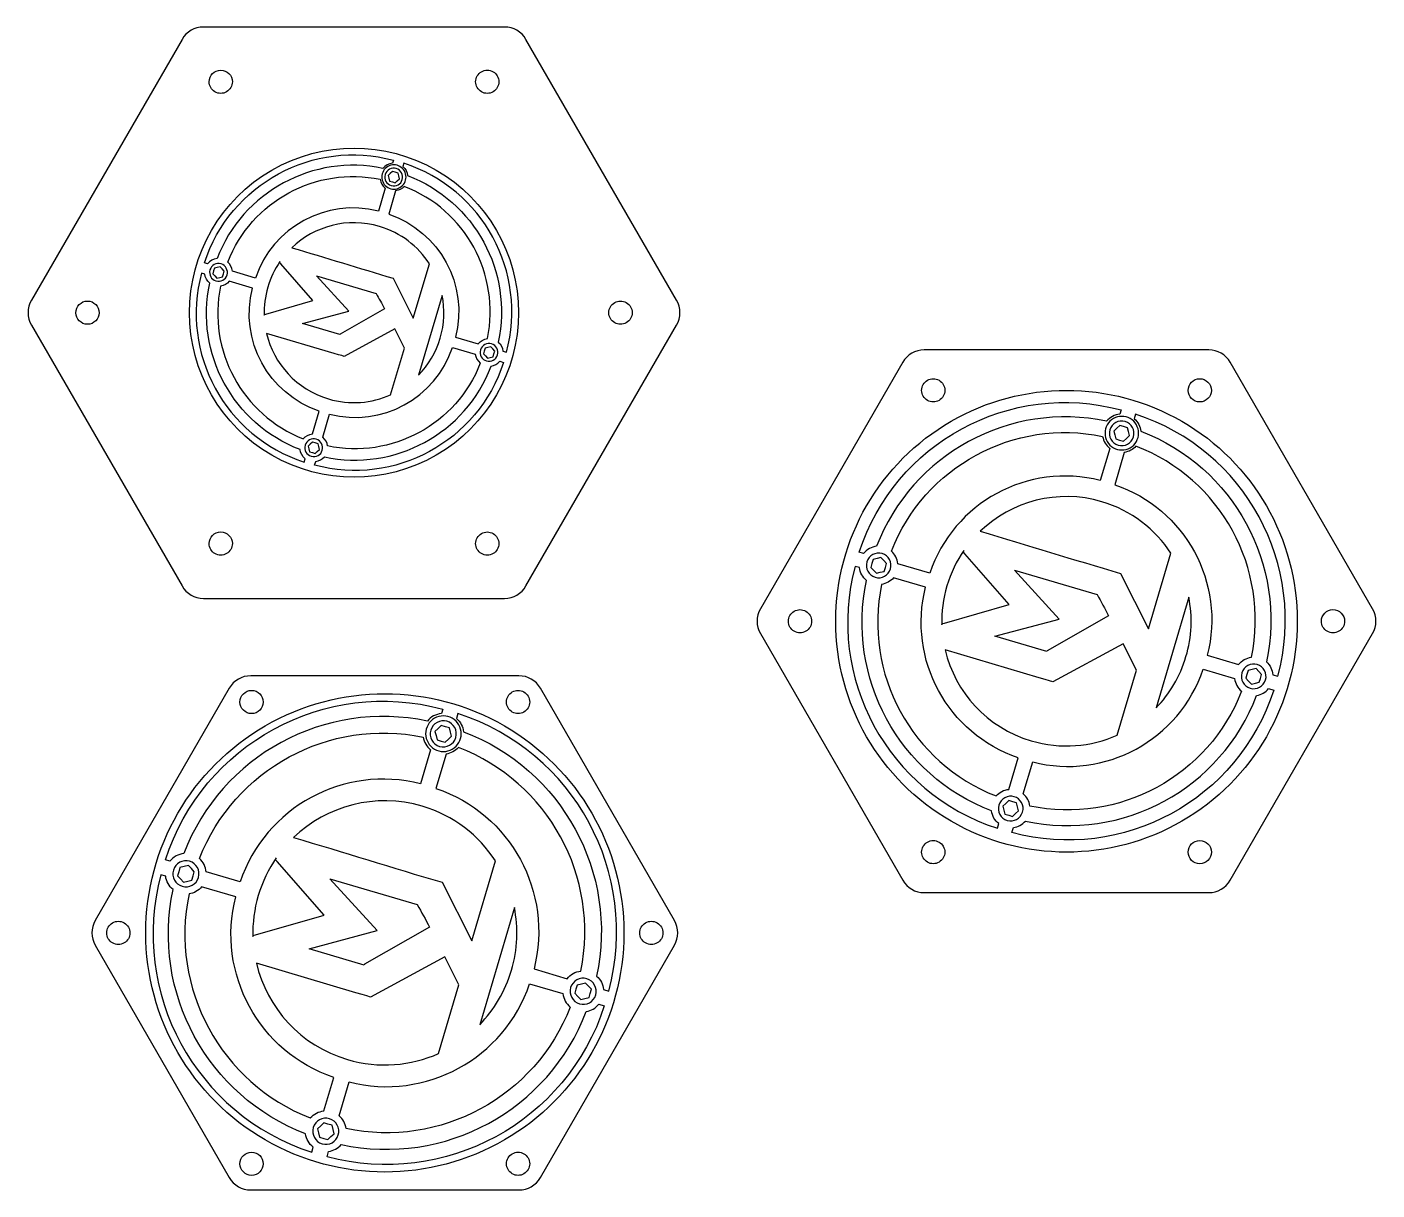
# Model space of a CAD drawing. Extents: x 5 to 486, y 5 to 284.
# Drawn here: x 321.8 to 485.6, y 84.8 to 225.8 of the extents above; entities that cross this region are included whole.
import ezdxf

# ---------------------------------------------------------------- set-up
doc = ezdxf.new("R2010")
doc.units = 0
doc.layers.add('Layer_1', color=7, linetype='CONTINUOUS')

msp = doc.modelspace()

# ---------------------------------------------------------------- linework, layer by layer
at = {"layer": 'Layer_1', "color": 7}
for p, q in [((379.723248, 225.84563), (343.187348, 225.84563)), ((340.589278, 224.34563), (322.321328, 192.704606)), ((400.589278, 192.704606), (382.321328, 224.34563)), ((343.881644, 219.20321), (343.881644, 219.20321)), ((376.211664, 219.20321), (376.211664, 219.20321)), ((327.716664, 191.204606), (327.716664, 191.204606)), ((341.496141, 191.204606), (341.496141, 191.204606)), ((392.376674, 191.204606), (392.376674, 191.204606)), ((322.321328, 189.704606), (340.589278, 158.063596)), ((428.024238, 185.195846), (410.756288, 155.286886)), ((465.158218, 186.695846), (430.622318, 186.695846)), ((430.316614, 181.785486), (430.316614, 181.785486)), ((462.646634, 181.785486), (462.646634, 181.785486)), ((343.881644, 163.206006), (343.881644, 163.206006)), ((376.211664, 163.206006), (376.211664, 163.206006)), ((343.187348, 156.563596), (379.723248, 156.563596)), ((343.187348, 156.563596), (343.187348, 156.563596)), ((414.151604, 153.786886), (414.151604, 153.786886)), ((419.890278, 153.786886), (419.890278, 153.786886)), ((478.811604, 153.786886), (478.811604, 153.786886)), ((410.756288, 152.286886), (428.024238, 122.377916)), ((381.465028, 147.171886), (348.929128, 147.171886)), ((346.331048, 145.671886), (330.063098, 117.494976)), ((400.331048, 117.494976), (384.063098, 145.671886)), ((347.623434, 143.993576), (347.623434, 143.993576)), ((379.953424, 143.993576), (379.953424, 143.993576)), ((430.316614, 125.788286), (430.316614, 125.788286)), ((462.646634, 125.788286), (462.646634, 125.788286)), ((430.622318, 120.877916), (465.158218, 120.877916)), ((331.458424, 115.994966), (331.458424, 115.994966)), ((336.197068, 115.994966), (336.197068, 115.994966)), ((396.118434, 115.994966), (396.118434, 115.994966)), ((347.623434, 87.996366), (347.623434, 87.996366)), ((379.953424, 87.996366), (379.953424, 87.996366))]:
    msp.add_line(p, q, dxfattribs=at)
at = {"layer": 'Layer_1', "color": 3}
for p, q in [((366.233893, 209.690379), (366.124987, 209.322209)), ((365.857794, 208.091988), (365.599532, 207.846565)), ((366.116114, 208.337284), (365.857794, 208.091988)), ((366.457734, 208.23626), (366.116114, 208.337237)), ((366.799343, 208.135259), (366.457734, 208.236237)), ((366.882736, 207.788905), (366.799366, 208.135259)), ((367.498033, 209.316612), (367.381419, 208.922124)), ((365.248502, 207.950352), (365.248502, 207.950352)), ((365.599532, 207.846565), (365.599532, 207.846565)), ((365.599532, 207.846565), (365.682786, 207.50014)), ((365.682786, 207.50014), (365.766156, 207.153821)), ((365.76618, 207.153821), (366.107788, 207.052844)), ((366.107788, 207.052797), (366.449432, 206.95182)), ((366.449432, 206.951808), (366.707763, 207.197103)), ((366.707763, 207.197103), (366.966025, 207.442527)), ((366.966025, 207.442527), (366.882771, 207.788905)), ((365.238078, 206.322496), (364.408607, 203.517147)), ((366.509983, 205.97501), (365.672746, 203.143367)), ((364.547829, 201.663491), (364.547829, 201.663491)), ((343.318781, 197.233958), (343.318781, 197.233958)), ((343.691429, 197.123769), (343.318781, 197.233958)), ((344.528071, 196.602221), (344.427094, 196.2606)), ((344.874425, 196.685603), (344.528071, 196.602232)), ((345.220803, 196.768892), (344.874425, 196.685638)), ((345.220803, 196.768892), (345.220803, 196.768892)), ((345.466227, 196.51063), (345.220803, 196.768892)), ((345.324602, 197.119922), (345.324602, 197.119922)), ((346.14176, 197.341827), (346.14176, 197.341827)), ((352.428761, 197.243112), (352.473886, 197.395895)), ((352.560754, 197.107888), (352.428761, 197.243112)), ((352.473979, 197.395895), (352.474119, 197.395895)), ((356.449685, 192.67782), (352.560754, 197.107888)), ((368.646061, 190.536297), (370.600375, 197.145831)), ((342.95616, 196.007749), (342.95616, 196.007749)), ((343.344736, 195.89278), (342.95616, 196.007749)), ((344.326046, 195.918992), (344.571342, 195.66066)), ((344.427035, 196.2606), (344.326058, 195.918992)), ((344.571342, 195.66066), (344.816766, 195.402399)), ((344.816766, 195.402399), (345.16319, 195.485652)), ((345.16319, 195.485664), (345.509509, 195.569034)), ((345.711522, 196.25231), (345.466227, 196.51063)), ((345.509509, 195.569046), (345.610486, 195.91069)), ((345.610533, 195.91069), (345.71151, 196.25231)), ((349.129416, 194.182427), (346.318703, 195.013508)), ((349.492025, 195.408637), (346.69724, 196.235018)), ((356.911977, 195.676798), (364.136551, 193.540592)), ((360.810481, 191.39535), (356.911977, 195.676798)), ((366.193187, 195.380827), (368.646061, 190.536297)), ((345.274148, 194.420225), (345.274148, 194.420225)), ((364.136551, 193.540592), (364.136621, 193.540592)), ((372.159276, 193.30178), (369.297819, 183.62361)), ((350.767557, 191.043235), (356.449685, 192.67782)), ((365.14356, 191.668222), (359.762638, 188.610534)), ((350.551283, 190.893005), (350.583232, 191.001445)), ((350.583209, 191.001445), (350.767557, 191.043189)), ((355.188565, 189.894193), (360.810481, 191.39535)), ((350.841237, 188.690407), (350.841237, 188.690407)), ((359.067095, 186.258195), (350.841237, 188.690407)), ((359.743876, 188.547289), (355.188565, 189.894193)), ((359.762638, 188.610534), (359.743865, 188.547336)), ((366.403759, 189.232419), (360.268713, 185.902898)), ((367.576623, 186.919153), (366.403759, 189.232419)), ((365.898989, 181.245408), (367.576623, 186.919153)), ((373.418653, 187.000565), (376.167661, 186.187744)), ((373.781229, 188.226786), (376.51431, 187.418676)), ((377.350921, 186.897151), (377.249932, 186.555542)), ((377.697274, 186.980544), (377.350921, 186.897174)), ((377.649591, 188.054646), (377.649591, 188.054646)), ((378.043693, 187.063798), (377.697274, 186.980544)), ((378.043693, 187.063833), (378.043693, 187.063833)), ((378.289086, 186.805571), (378.043693, 187.063833)), ((378.147484, 187.414828), (378.147484, 187.414828)), ((378.534412, 186.547251), (378.289086, 186.805571)), ((359.575352, 186.107907), (359.067095, 186.258195)), ((359.967356, 185.992005), (359.575352, 186.107907)), ((360.268713, 185.902898), (359.967356, 185.991981)), ((376.773062, 185.077636), (376.773062, 185.077636)), ((377.148901, 186.213887), (377.394228, 185.955567)), ((377.249927, 186.555542), (377.148903, 186.213887)), ((377.394228, 185.955567), (377.639653, 185.697305)), ((377.639653, 185.69734), (377.986038, 185.780594)), ((377.986038, 185.780629), (378.332392, 185.863999)), ((378.332392, 185.864022), (378.433381, 186.205631)), ((378.433385, 186.205631), (378.534409, 186.547251)), ((379.141624, 185.308414), (379.591933, 185.175278)), ((379.520095, 186.529901), (379.954476, 186.401464)), ((379.591933, 185.175278), (379.591933, 185.175278)), ((379.954476, 186.401464), (379.954476, 186.401464)), ((369.297819, 183.62361), (369.297819, 183.62361)), ((356.419905, 176.499337), (357.237926, 179.265846)), ((357.676326, 176.099241), (358.502101, 178.89209)), ((454.514332, 179.411896), (454.363366, 178.901537)), ((456.266685, 178.893779), (456.105035, 178.34694)), ((453.148381, 176.999868), (453.148381, 176.999868)), ((453.992982, 177.196204), (453.63498, 176.855997)), ((454.351066, 177.536233), (453.992982, 177.196204)), ((454.82462, 177.396194), (454.351066, 177.536168)), ((455.298159, 177.256186), (454.82462, 177.396161)), ((455.413759, 176.776069), (455.298191, 177.256186)), ((356.1527, 175.269105), (355.894439, 175.023669)), ((356.41102, 175.514424), (356.1527, 175.269105)), ((356.75264, 175.4134), (356.41102, 175.514377)), ((357.094284, 175.312376), (356.75264, 175.413353)), ((357.177643, 174.966056), (357.094272, 175.312376)), ((453.63498, 176.855997), (453.63498, 176.855997)), ((453.63498, 176.855997), (453.750386, 176.375783)), ((453.750386, 176.375783), (453.865954, 175.895715)), ((453.865987, 175.895715), (454.339525, 175.75574)), ((454.339525, 175.755675), (454.813112, 175.615701)), ((454.813112, 175.615684), (455.171212, 175.955713)), ((455.171212, 175.955713), (455.529214, 176.29592)), ((455.529214, 176.29592), (455.413808, 176.776069)), ((355.543408, 175.127468), (355.543408, 175.127468)), ((355.894439, 175.023669), (355.894439, 175.023669)), ((355.894439, 175.023669), (355.977692, 174.677292)), ((355.977692, 174.677292), (356.061063, 174.330937)), ((356.061086, 174.330937), (356.40273, 174.22996)), ((356.40273, 174.229937), (356.744338, 174.128959)), ((356.744338, 174.128913), (357.00267, 174.374243)), ((357.00267, 174.374243), (357.260932, 174.619632)), ((357.260932, 174.619632), (357.177678, 174.966056)), ((453.133931, 174.743331), (451.984117, 170.854551)), ((454.897048, 174.261646), (453.736469, 170.336418)), ((355.412604, 173.092543), (355.532949, 173.499577)), ((356.676779, 172.718834), (356.804925, 173.152127)), ((452.177108, 168.285011), (452.177108, 168.285011)), ((422.749367, 162.144786), (422.749367, 162.144786)), ((423.265932, 161.992042), (422.749367, 162.144786)), ((426.662585, 162.294313), (426.662585, 162.294313)), ((435.377636, 162.157474), (435.440188, 162.369263)), ((435.560605, 161.970027), (435.377636, 162.157474)), ((435.440318, 162.369263), (435.440511, 162.369263)), ((424.285631, 160.795515), (424.145656, 160.321977)), ((424.425687, 161.26907), (424.285712, 160.795515)), ((424.905804, 161.384654), (424.425687, 161.269086)), ((425.385953, 161.500109), (424.905804, 161.384703)), ((425.385953, 161.500109), (425.385953, 161.500109)), ((425.72616, 161.142107), (425.385953, 161.500109)), ((425.529839, 161.986708), (425.529839, 161.986708)), ((426.066189, 160.784023), (425.72616, 161.142107)), ((425.926198, 160.310469), (426.066173, 160.784023)), ((431.306728, 159.614522), (427.432592, 160.760053)), ((440.951448, 155.829059), (435.560605, 161.970027)), ((457.858082, 152.860477), (460.567157, 162.022623)), ((422.246702, 160.445013), (422.246702, 160.445013)), ((422.785346, 160.285642), (422.246702, 160.445013)), ((424.14564, 160.321977), (424.485669, 159.963877)), ((424.485669, 159.963877), (424.825876, 159.605875)), ((424.825876, 159.605875), (425.30609, 159.721281)), ((425.30609, 159.721297), (425.786158, 159.836865)), ((425.786158, 159.836882), (425.926133, 160.310469)), ((430.804079, 157.914749), (426.907864, 159.066794)), ((441.592277, 159.986247), (451.606993, 157.025036)), ((446.996389, 154.051297), (441.592277, 159.986247)), ((454.457906, 159.575972), (457.858082, 152.860477)), ((425.4599, 158.244385), (425.4599, 158.244385)), ((433.074872, 153.563196), (440.951448, 155.829059)), ((451.606993, 157.025036), (451.60709, 157.025036)), ((462.728107, 156.693994), (458.761551, 143.278099)), ((439.203281, 151.970392), (446.996389, 154.051297)), ((453.002911, 154.429553), (445.543867, 150.190982)), ((432.775073, 153.354947), (432.819361, 153.505266)), ((432.819329, 153.505266), (433.074872, 153.563131)), ((445.51786, 150.103312), (439.203281, 151.970392)), ((454.7498, 151.053039), (446.24539, 146.437651)), ((456.375626, 147.846387), (454.7498, 151.053039)), ((433.177008, 150.301701), (433.177008, 150.301701)), ((444.579706, 146.930166), (433.177008, 150.301701)), ((445.543867, 150.190982), (445.517844, 150.103376)), ((464.976461, 149.659029), (468.765062, 148.538826)), ((470.33879, 149.420409), (470.33879, 149.420409)), ((454.050087, 139.981432), (456.375626, 147.846387)), ((464.473858, 147.959239), (468.284536, 146.832507)), ((469.924773, 147.815886), (469.784782, 147.342348)), ((470.404888, 147.931487), (469.924773, 147.815919)), ((470.885096, 148.046893), (470.404888, 147.931487)), ((470.885096, 148.046942), (470.885096, 148.046942)), ((471.225259, 147.688939), (470.885096, 148.046942)), ((471.028971, 148.533492), (471.028971, 148.533492)), ((471.56533, 147.330856), (471.225259, 147.688939)), ((445.284251, 146.721836), (444.579706, 146.930166)), ((445.827648, 146.561172), (445.284251, 146.721836)), ((446.24539, 146.437651), (445.827648, 146.56114)), ((469.644733, 146.868745), (469.984805, 146.510661)), ((469.784775, 147.342348), (469.644736, 146.868745)), ((469.984805, 146.510661), (470.325014, 146.152659)), ((470.325014, 146.152707), (470.805174, 146.268114)), ((470.805174, 146.268162), (471.28529, 146.38373)), ((471.28529, 146.383763), (471.425281, 146.857301)), ((471.425287, 146.857301), (471.565327, 147.330856)), ((472.931687, 147.306805), (473.533826, 147.128765)), ((473.533826, 147.128765), (473.533826, 147.128765)), ((469.123745, 145.293672), (469.123745, 145.293672)), ((472.407049, 145.613578), (473.031268, 145.429024)), ((473.031268, 145.429024), (473.031268, 145.429024)), ((372.212725, 143.134809), (372.052835, 142.594281)), ((374.068669, 142.586063), (373.897463, 142.006898)), ((458.761551, 143.278099), (458.761551, 143.278099)), ((372.039808, 141.148266), (371.660556, 140.788136)), ((372.541357, 140.999948), (372.039808, 141.148198)), ((373.042888, 140.851664), (372.541357, 140.999914)), ((373.165322, 140.343165), (373.042923, 140.851664)), ((370.766026, 140.580193), (370.766026, 140.580193)), ((371.660556, 140.788136), (371.28139, 140.427818)), ((371.28139, 140.427818), (371.28139, 140.427818)), ((371.28139, 140.427818), (371.403619, 139.919216)), ((371.403619, 139.919216), (371.526019, 139.410768)), ((371.526053, 139.410768), (372.027585, 139.262519)), ((372.027585, 139.26245), (372.529168, 139.114201)), ((372.529168, 139.114184), (372.908437, 139.474314)), ((372.908437, 139.474314), (373.287603, 139.834632)), ((373.287603, 139.834632), (373.165374, 140.343165)), ((370.750722, 138.190261), (369.532936, 134.071596)), ((372.618066, 137.680101), (371.388879, 133.522833)), ((440.910166, 133.40242), (442.044108, 137.23736)), ((442.651819, 132.847806), (443.796509, 136.719259)), ((369.737336, 131.350156), (369.737336, 131.350156)), ((439.695165, 131.500734), (439.695165, 131.500734)), ((440.539766, 131.697071), (440.181764, 131.356848)), ((440.181764, 131.356848), (440.181764, 131.356848)), ((440.181764, 131.356848), (440.29717, 130.876699)), ((440.89785, 132.037132), (440.539766, 131.697071)), ((441.371404, 131.897093), (440.89785, 132.037068)), ((441.844991, 131.757053), (441.371404, 131.897028)), ((441.960543, 131.276985), (441.844975, 131.757053)), ((442.075998, 130.796771), (441.960592, 131.276985)), ((440.29717, 130.876699), (440.412738, 130.396582)), ((440.412771, 130.396582), (440.886358, 130.256607)), ((440.886358, 130.256574), (441.359896, 130.1166)), ((441.359896, 130.116535), (441.717996, 130.456612)), ((441.717996, 130.456612), (442.075998, 130.796771)), ((439.513844, 128.679918), (439.680667, 129.244149)), ((441.266246, 128.161881), (441.443881, 128.762513)), ((338.56997, 124.846951), (338.56997, 124.846951)), ((339.117072, 124.685178), (338.56997, 124.846951)), ((341.514811, 124.679529), (341.514811, 124.679529)), ((342.714519, 125.005318), (342.714519, 125.005318)), ((351.944761, 124.86039), (352.011011, 125.084698)), ((352.138547, 124.661862), (351.944761, 124.86039)), ((352.011148, 125.084698), (352.011354, 125.084698)), ((357.848069, 118.15787), (352.138547, 124.661862)), ((375.754142, 115.013799), (378.623363, 124.717567)), ((338.03759, 123.046696), (338.03759, 123.046696)), ((338.608077, 122.877904), (338.03759, 123.046696)), ((340.048785, 122.916387), (340.408914, 122.537118)), ((340.197051, 123.417919), (340.048802, 122.916387)), ((340.345386, 123.919468), (340.197137, 123.417919)), ((340.853885, 124.041885), (340.345386, 123.919485)), ((341.362419, 124.164165), (340.853885, 124.041936)), ((341.362419, 124.164165), (341.362419, 124.164165)), ((341.722737, 123.784999), (341.362419, 124.164165)), ((342.082867, 123.405747), (341.722737, 123.784999)), ((341.786282, 122.402615), (341.934532, 122.904198)), ((341.9346, 122.904198), (342.08285, 123.405747)), ((347.633201, 122.167111), (343.530045, 123.38036)), ((340.408914, 122.537118), (340.769233, 122.157952)), ((340.769233, 122.157952), (341.277834, 122.280181)), ((341.277834, 122.280198), (341.786282, 122.402598)), ((347.100838, 120.366855), (342.974298, 121.587003)), ((358.526782, 122.560811), (369.133519, 119.424547)), ((364.250359, 116.275016), (358.526782, 122.560811)), ((372.152963, 122.126282), (375.754142, 115.013799)), ((341.440738, 120.715978), (341.440738, 120.715978)), ((349.505869, 115.75806), (357.848069, 118.15787)), ((369.133519, 119.424547), (369.133621, 119.424547)), ((380.912058, 119.073935), (376.711019, 104.864958)), ((370.611956, 116.675632), (362.711971, 112.186497)), ((349.188348, 115.5375), (349.235254, 115.696706)), ((349.23522, 115.696706), (349.505869, 115.757991)), ((355.99656, 114.071097), (364.250359, 116.275016)), ((362.684426, 112.093644), (355.99656, 114.071097)), ((372.462113, 113.099515), (363.454964, 108.211288)), ((374.18405, 109.703301), (372.462113, 113.099515)), ((349.614043, 112.303761), (349.614043, 112.303761)), ((361.690812, 108.732917), (349.614043, 112.303761)), ((362.711971, 112.186497), (362.684409, 112.093713)), ((383.293325, 111.623097), (387.305889, 110.436674)), ((388.972648, 111.370371), (388.972648, 111.370371)), ((382.76101, 109.822825), (386.796957, 108.629485)), ((389.042654, 109.793432), (388.534156, 109.671032)), ((389.551249, 109.915661), (389.042654, 109.793432)), ((389.551249, 109.915712), (389.551249, 109.915712)), ((389.911521, 109.536546), (389.551249, 109.915712)), ((389.703629, 110.431024), (389.703629, 110.431024)), ((362.437007, 108.512272), (361.690812, 108.732917)), ((363.012527, 108.34211), (362.437007, 108.512272)), ((363.454964, 108.211288), (363.012527, 108.342076)), ((371.721037, 101.373409), (374.18405, 109.703301)), ((388.237562, 108.667866), (388.597738, 108.288614)), ((388.385883, 109.169466), (388.237565, 108.667866)), ((388.534156, 109.670998), (388.38589, 109.169466)), ((388.597738, 108.288614), (388.958058, 107.909448)), ((389.466603, 108.031779), (389.9751, 108.154179)), ((390.271695, 109.157294), (389.911521, 109.536546)), ((389.9751, 108.154214), (390.123367, 108.655745)), ((390.123374, 108.655745), (390.271692, 109.157294)), ((391.718824, 109.131821), (392.356559, 108.943257)), ((392.356559, 108.943257), (392.356559, 108.943257)), ((387.685776, 106.999682), (387.685776, 106.999682)), ((388.958058, 107.909499), (389.466603, 108.031728)), ((391.163173, 107.338499), (391.824292, 107.143036)), ((391.824292, 107.143036), (391.824292, 107.143036)), ((376.711019, 104.864958), (376.711019, 104.864958)), ((357.804348, 94.405478), (359.005323, 98.46712)), ((359.648958, 93.818078), (360.861317, 97.918391)), ((356.517522, 92.391373), (356.517522, 92.391373)), ((357.412052, 92.599316), (357.032886, 92.238981)), ((357.032886, 92.238981), (357.032886, 92.238981)), ((357.032886, 92.238981), (357.155114, 91.730448)), ((357.155114, 91.730448), (357.277514, 91.221949)), ((357.791303, 92.95948), (357.412052, 92.599316)), ((358.292852, 92.811162), (357.791303, 92.959412)), ((358.794435, 92.662845), (358.292852, 92.811094)), ((358.916818, 92.154397), (358.794418, 92.662845)), ((359.039098, 91.645795), (358.916869, 92.154397)), ((357.277549, 91.221949), (357.779132, 91.073699)), ((357.779132, 91.073665), (358.280663, 90.925415)), ((358.280663, 90.925347), (358.659932, 91.285528)), ((358.659932, 91.285528), (359.039098, 91.645795)), ((356.325482, 89.403804), (356.502166, 90.00139)), ((358.181477, 88.855144), (358.369613, 89.491281))]:
    msp.add_line(p, q, dxfattribs=at)
at = {"layer": 'Layer_1', "color": 1}
for p, q in [((364.827617, 207.656801), (364.827617, 207.656801)), ((452.564951, 176.592946), (452.564951, 176.592946)), ((370.148125, 140.149206), (370.148125, 140.149206))]:
    msp.add_line(p, q, dxfattribs=at)
at = {"layer": 'Layer_1', "color": 7}
for points in [[(343.187348, 225.84563), (342.115553, 225.845628), (341.125175, 225.273831), (340.589278, 224.34563)], [(382.321328, 224.34563), (381.785429, 225.273834), (380.795046, 225.845631), (379.723248, 225.84563)], [(343.881644, 219.20321), (343.881644, 219.981188), (344.51232, 220.611863), (345.290298, 220.611863)], [(345.290298, 220.611863), (346.068276, 220.611863), (346.698952, 219.981188), (346.698952, 219.20321)], [(376.211664, 219.20321), (376.211664, 219.706473), (376.480152, 220.171508), (376.915991, 220.42314)], [(376.915991, 220.42314), (377.35183, 220.674772), (377.888806, 220.674772), (378.324645, 220.42314)], [(378.324645, 220.42314), (378.760484, 220.171508), (379.028972, 219.706473), (379.028972, 219.20321)], [(344.585971, 217.98328), (344.150132, 218.234912), (343.881644, 218.699946), (343.881644, 219.20321)], [(345.994625, 217.98328), (345.558786, 217.731648), (345.02181, 217.731648), (344.585971, 217.98328)], [(346.698952, 219.20321), (346.698952, 218.699946), (346.430464, 218.234912), (345.994625, 217.98328)], [(376.915991, 217.98328), (376.480152, 218.234912), (376.211664, 218.699946), (376.211664, 219.20321)], [(378.324645, 217.98328), (377.888806, 217.731648), (377.35183, 217.731648), (376.915991, 217.98328)], [(379.028972, 219.20321), (379.028972, 218.699946), (378.760484, 218.234912), (378.324645, 217.98328)], [(351.475724, 208.489751), (357.651112, 212.055113), (365.259504, 212.055113), (371.434891, 208.489751)], [(341.496141, 191.204606), (341.496141, 198.335329), (345.300337, 204.92439), (351.475724, 208.489751)], [(371.434891, 208.489751), (377.610279, 204.92439), (381.414475, 198.335329), (381.414475, 191.204606)], [(322.321328, 192.704606), (321.785429, 191.776403), (321.785429, 190.632809), (322.321328, 189.704606)], [(327.716664, 191.204606), (327.716664, 191.982584), (328.34734, 192.613259), (329.125318, 192.613259)], [(329.125318, 192.613259), (329.903296, 192.613259), (330.533972, 191.982584), (330.533972, 191.204606)], [(392.376674, 191.204606), (392.376674, 191.707869), (392.645162, 192.172904), (393.081001, 192.424536)], [(393.081001, 192.424536), (393.51684, 192.676168), (394.053816, 192.676168), (394.489655, 192.424536)], [(394.489655, 192.424536), (394.925494, 192.172904), (395.193982, 191.707869), (395.193982, 191.204606)], [(400.589278, 189.704606), (401.125176, 190.632809), (401.125176, 191.776403), (400.589278, 192.704606)], [(329.125318, 189.795952), (328.34734, 189.795952), (327.716664, 190.426628), (327.716664, 191.204606)], [(330.533972, 191.204606), (330.533972, 190.426628), (329.903296, 189.795952), (329.125318, 189.795952)], [(351.475724, 173.91946), (345.300337, 177.484822), (341.496141, 184.073882), (341.496141, 191.204606)], [(381.414475, 191.204606), (381.414475, 184.073882), (377.610279, 177.484822), (371.434891, 173.91946)], [(393.081001, 189.984676), (392.645162, 190.236308), (392.376674, 190.701342), (392.376674, 191.204606)], [(394.489655, 189.984676), (394.053816, 189.733044), (393.51684, 189.733044), (393.081001, 189.984676)], [(395.193982, 191.204606), (395.193982, 190.701342), (394.925494, 190.236308), (394.489655, 189.984676)], [(382.321328, 158.063596), (382.321328, 158.063596), (400.589278, 189.704606), (400.589278, 189.704606)], [(430.622318, 186.695846), (429.55052, 186.695847), (428.560137, 186.12405), (428.024238, 185.195846)], [(467.756288, 185.195846), (467.220391, 186.124047), (466.230012, 186.695844), (465.158218, 186.695846)], [(485.024238, 155.286886), (485.024238, 155.286886), (467.756288, 185.195846), (467.756288, 185.195846)], [(430.316614, 181.785486), (430.316614, 182.288749), (430.585102, 182.753784), (431.020941, 183.005416)], [(431.020941, 183.005416), (431.45678, 183.257048), (431.993756, 183.257048), (432.429595, 183.005416)], [(432.429595, 183.005416), (432.865434, 182.753784), (433.133922, 182.288749), (433.133922, 181.785486)], [(433.890278, 178.035597), (442.553508, 183.037315), (453.227048, 183.037315), (461.890278, 178.035597)], [(462.646634, 181.785486), (462.646634, 182.563464), (463.27731, 183.194139), (464.055288, 183.194139)], [(464.055288, 183.194139), (464.833266, 183.194139), (465.463942, 182.563464), (465.463942, 181.785486)], [(431.020941, 180.565556), (430.585102, 180.817188), (430.316614, 181.282222), (430.316614, 181.785486)], [(432.429595, 180.565556), (431.993756, 180.313924), (431.45678, 180.313924), (431.020941, 180.565556)], [(433.133922, 181.785486), (433.133922, 181.282222), (432.865434, 180.817188), (432.429595, 180.565556)], [(464.055288, 180.376832), (463.27731, 180.376832), (462.646634, 181.007508), (462.646634, 181.785486)], [(465.463942, 181.785486), (465.463942, 181.007508), (464.833266, 180.376832), (464.055288, 180.376832)], [(419.890278, 153.786886), (419.890278, 163.790322), (425.227048, 173.033879), (433.890278, 178.035597)], [(461.890278, 178.035597), (470.553508, 173.033879), (475.890278, 163.790322), (475.890278, 153.786886)], [(371.434891, 173.91946), (365.259504, 170.354098), (357.651112, 170.354098), (351.475724, 173.91946)], [(343.881644, 163.206006), (343.881644, 163.983984), (344.51232, 164.614659), (345.290298, 164.614659)], [(345.290298, 164.614659), (346.068276, 164.614659), (346.698952, 163.983984), (346.698952, 163.206006)], [(376.211664, 163.206006), (376.211664, 163.709269), (376.480152, 164.174304), (376.915991, 164.425936)], [(376.915991, 164.425936), (377.35183, 164.677568), (377.888806, 164.677568), (378.324645, 164.425936)], [(378.324645, 164.425936), (378.760484, 164.174304), (379.028972, 163.709269), (379.028972, 163.206006)], [(344.585971, 161.986076), (344.150132, 162.237708), (343.881644, 162.702742), (343.881644, 163.206006)], [(346.698952, 163.206006), (346.698952, 162.702742), (346.430464, 162.237708), (345.994625, 161.986076)], [(376.915991, 161.986076), (376.480152, 162.237708), (376.211664, 162.702742), (376.211664, 163.206006)], [(379.028972, 163.206006), (379.028972, 162.702742), (378.760484, 162.237708), (378.324645, 161.986076)], [(345.994625, 161.986076), (345.558786, 161.734444), (345.02181, 161.734444), (344.585971, 161.986076)], [(378.324645, 161.986076), (377.888806, 161.734444), (377.35183, 161.734444), (376.915991, 161.986076)], [(340.589278, 158.063596), (341.125175, 157.135394), (342.115553, 156.563598), (343.187348, 156.563596)], [(379.723248, 156.563596), (380.795046, 156.563594), (381.785429, 157.135391), (382.321328, 158.063596)], [(410.756288, 155.286886), (410.220389, 154.358683), (410.220389, 153.215089), (410.756288, 152.286886)], [(414.151604, 153.786886), (414.151604, 154.290149), (414.420092, 154.755184), (414.855931, 155.006816)], [(414.855931, 155.006816), (415.29177, 155.258448), (415.828746, 155.258448), (416.264585, 155.006816)], [(416.264585, 155.006816), (416.700424, 154.755184), (416.968912, 154.290149), (416.968912, 153.786886)], [(478.811604, 153.786886), (478.811604, 154.564864), (479.44228, 155.195539), (480.220258, 155.195539)], [(480.220258, 155.195539), (480.998236, 155.195539), (481.628912, 154.564864), (481.628912, 153.786886)], [(485.024238, 152.286886), (485.560136, 153.215089), (485.560136, 154.358683), (485.024238, 155.286886)], [(414.855931, 152.566956), (414.420092, 152.818588), (414.151604, 153.283622), (414.151604, 153.786886)], [(416.264585, 152.566956), (415.828746, 152.315324), (415.29177, 152.315324), (414.855931, 152.566956)], [(416.968912, 153.786886), (416.968912, 153.283622), (416.700424, 152.818588), (416.264585, 152.566956)], [(433.890278, 129.538174), (425.227048, 134.539893), (419.890278, 143.783449), (419.890278, 153.786886)], [(475.890278, 153.786886), (475.890278, 143.783449), (470.553508, 134.539893), (461.890278, 129.538174)], [(479.515931, 152.566956), (479.080092, 152.818588), (478.811604, 153.283622), (478.811604, 153.786886)], [(480.924585, 152.566956), (480.488746, 152.315324), (479.95177, 152.315324), (479.515931, 152.566956)], [(481.628912, 153.786886), (481.628912, 153.283622), (481.360424, 152.818588), (480.924585, 152.566956)], [(467.756288, 122.377916), (467.756288, 122.377916), (485.024238, 152.286886), (485.024238, 152.286886)], [(348.929128, 147.171886), (347.85733, 147.171887), (346.866947, 146.60009), (346.331048, 145.671886)], [(350.697068, 141.109703), (359.669699, 146.290054), (370.724437, 146.290054), (379.697068, 141.109703)], [(384.063098, 145.671886), (383.527201, 146.600087), (382.536822, 147.171884), (381.465028, 147.171886)], [(347.623434, 143.993576), (347.623434, 144.771554), (348.25411, 145.402229), (349.032088, 145.402229)], [(349.032088, 145.402229), (349.810066, 145.402229), (350.440742, 144.771554), (350.440742, 143.993576)], [(379.953424, 143.993576), (379.953424, 144.496839), (380.221912, 144.961874), (380.657751, 145.213506)], [(380.657751, 145.213506), (381.09359, 145.465138), (381.630566, 145.465138), (382.066405, 145.213506)], [(382.066405, 145.213506), (382.502244, 144.961874), (382.770732, 144.496839), (382.770732, 143.993576)], [(349.032088, 142.584922), (348.25411, 142.584922), (347.623434, 143.215598), (347.623434, 143.993576)], [(350.440742, 143.993576), (350.440742, 143.215598), (349.810066, 142.584922), (349.032088, 142.584922)], [(380.657751, 142.773646), (380.221912, 143.025278), (379.953424, 143.490312), (379.953424, 143.993576)], [(382.066405, 142.773646), (381.630566, 142.522014), (381.09359, 142.522014), (380.657751, 142.773646)], [(382.770732, 143.993576), (382.770732, 143.490312), (382.502244, 143.025278), (382.066405, 142.773646)], [(336.197068, 115.994966), (336.197068, 126.355668), (341.724437, 135.929351), (350.697068, 141.109703)], [(379.697068, 141.109703), (388.669699, 135.929351), (394.197068, 126.355668), (394.197068, 115.994966)], [(461.890278, 129.538174), (453.227048, 124.536456), (442.553508, 124.536456), (433.890278, 129.538174)], [(430.316614, 125.788286), (430.316614, 126.291549), (430.585102, 126.756584), (431.020941, 127.008216)], [(431.020941, 127.008216), (431.45678, 127.259848), (431.993756, 127.259848), (432.429595, 127.008216)], [(432.429595, 127.008216), (432.865434, 126.756584), (433.133922, 126.291549), (433.133922, 125.788286)], [(462.646634, 125.788286), (462.646634, 126.566264), (463.27731, 127.196939), (464.055288, 127.196939)], [(464.055288, 127.196939), (464.833266, 127.196939), (465.463942, 126.566264), (465.463942, 125.788286)], [(431.020941, 124.568356), (430.585102, 124.819988), (430.316614, 125.285022), (430.316614, 125.788286)], [(432.429595, 124.568356), (431.993756, 124.316724), (431.45678, 124.316724), (431.020941, 124.568356)], [(433.133922, 125.788286), (433.133922, 125.285022), (432.865434, 124.819988), (432.429595, 124.568356)], [(464.055288, 124.379632), (463.27731, 124.379632), (462.646634, 125.010308), (462.646634, 125.788286)], [(465.463942, 125.788286), (465.463942, 125.010308), (464.833266, 124.379632), (464.055288, 124.379632)], [(428.024238, 122.377916), (428.560137, 121.449711), (429.55052, 120.877914), (430.622318, 120.877916)], [(465.158218, 120.877916), (466.230012, 120.877918), (467.220391, 121.449714), (467.756288, 122.377916)], [(330.063098, 117.494976), (329.527199, 116.566773), (329.527199, 115.423179), (330.063098, 114.494976)], [(331.458424, 115.994966), (331.458424, 116.498229), (331.726912, 116.963264), (332.162751, 117.214896)], [(332.162751, 117.214896), (332.59859, 117.466528), (333.135566, 117.466528), (333.571405, 117.214896)], [(333.571405, 117.214896), (334.007244, 116.963264), (334.275732, 116.498229), (334.275732, 115.994966)], [(396.118434, 115.994966), (396.118434, 116.498229), (396.386922, 116.963264), (396.822761, 117.214896)], [(396.822761, 117.214896), (397.2586, 117.466528), (397.795576, 117.466528), (398.231415, 117.214896)], [(398.231415, 117.214896), (398.667254, 116.963264), (398.935742, 116.498229), (398.935742, 115.994966)], [(400.331048, 114.494976), (400.866946, 115.423179), (400.866946, 116.566773), (400.331048, 117.494976)], [(332.162751, 114.775036), (331.726912, 115.026668), (331.458424, 115.491702), (331.458424, 115.994966)], [(333.571405, 114.775036), (333.135566, 114.523404), (332.59859, 114.523404), (332.162751, 114.775036)], [(334.275732, 115.994966), (334.275732, 115.491702), (334.007244, 115.026668), (333.571405, 114.775036)], [(350.697068, 90.880229), (341.724437, 96.06058), (336.197068, 105.634264), (336.197068, 115.994966)], [(394.197068, 115.994966), (394.197068, 105.634264), (388.669699, 96.06058), (379.697068, 90.880229)], [(396.822761, 114.775036), (396.386922, 115.026668), (396.118434, 115.491702), (396.118434, 115.994966)], [(398.231415, 114.775036), (397.795576, 114.523404), (397.2586, 114.523404), (396.822761, 114.775036)], [(398.935742, 115.994966), (398.935742, 115.491702), (398.667254, 115.026668), (398.231415, 114.775036)], [(330.063098, 114.494976), (330.063098, 114.494976), (346.331048, 86.318056), (346.331048, 86.318056)], [(384.063098, 86.318056), (384.063098, 86.318056), (400.331048, 114.494976), (400.331048, 114.494976)], [(379.697068, 90.880229), (370.724437, 85.699878), (359.669699, 85.699878), (350.697068, 90.880229)], [(347.623434, 87.996366), (347.623434, 88.774344), (348.25411, 89.405019), (349.032088, 89.405019)], [(349.032088, 89.405019), (349.810066, 89.405019), (350.440742, 88.774344), (350.440742, 87.996366)], [(379.953424, 87.996366), (379.953424, 88.499629), (380.221912, 88.964664), (380.657751, 89.216296)], [(380.657751, 89.216296), (381.09359, 89.467928), (381.630566, 89.467928), (382.066405, 89.216296)], [(382.066405, 89.216296), (382.502244, 88.964664), (382.770732, 88.499629), (382.770732, 87.996366)], [(349.032088, 86.587712), (348.25411, 86.587712), (347.623434, 87.218388), (347.623434, 87.996366)], [(350.440742, 87.996366), (350.440742, 87.218388), (349.810066, 86.587712), (349.032088, 86.587712)], [(380.657751, 86.776436), (380.221912, 87.028068), (379.953424, 87.493102), (379.953424, 87.996366)], [(382.770732, 87.996366), (382.770732, 87.493102), (382.502244, 87.028068), (382.066405, 86.776436)], [(346.331048, 86.318056), (346.866947, 85.389851), (347.85733, 84.818054), (348.929128, 84.818056)], [(382.066405, 86.776436), (381.630566, 86.524804), (381.09359, 86.524804), (380.657751, 86.776436)], [(381.465028, 84.818056), (382.536822, 84.818058), (383.527201, 85.389854), (384.063098, 86.318056)], [(348.929128, 84.818056), (348.929128, 84.818056), (381.465028, 84.818056), (381.465028, 84.818056)]]:
    msp.add_open_spline(points, degree=3, dxfattribs=at)
at = {"layer": 'Layer_1', "color": 3}
for points in [[(343.318781, 197.233947), (346.412463, 206.822741), (356.504616, 212.308582), (366.233893, 209.690379)], [(364.968529, 208.699006), (356.499276, 210.493685), (347.942339, 205.84325), (344.840692, 197.761256)], [(346.14176, 197.341827), (349.01812, 204.734331), (356.851064, 208.989625), (364.61905, 207.377976)], [(366.125034, 209.322209), (365.672093, 209.279416), (365.253213, 209.053558), (364.968529, 208.699006)], [(366.588573, 208.678799), (366.017422, 208.847685), (365.417388, 208.521503), (365.248502, 207.950352)], [(367.317009, 207.338728), (367.485895, 207.909879), (367.159747, 208.509913), (366.588573, 208.678799)], [(367.381419, 208.922124), (367.705818, 208.642828), (367.913427, 208.247512), (367.958447, 207.820761)], [(379.954476, 186.401464), (382.572806, 196.130811), (377.086705, 206.222871), (367.498033, 209.316612)], [(364.61905, 207.377976), (364.685863, 206.963177), (364.906823, 206.584535), (365.238078, 206.322496)], [(365.248502, 207.950352), (365.079627, 207.379177), (365.405798, 206.779167), (365.976949, 206.610293)], [(365.976949, 206.610293), (366.548124, 206.441406), (367.148134, 206.767554), (367.317009, 207.338728)], [(367.538016, 206.520614), (367.271569, 206.223431), (366.905963, 206.029207), (366.509983, 205.97501)], [(377.649591, 188.054646), (379.244263, 195.833989), (374.96041, 203.670618), (367.538016, 206.520614)], [(367.958447, 207.820761), (376.089604, 204.73798), (380.771902, 196.143089), (378.958131, 187.642447)], [(364.408607, 203.517147), (358.087837, 205.132095), (351.57422, 201.591361), (349.492025, 195.408637)], [(365.672746, 203.143367), (371.855375, 201.061265), (375.396108, 194.54766), (373.781229, 188.226786)], [(364.547829, 201.663491), (360.664402, 202.81174), (356.64848, 201.696256), (353.915004, 199.08653)], [(370.600375, 197.145831), (369.23504, 199.249982), (367.141324, 200.896542), (364.547829, 201.663491)], [(353.915004, 199.08653), (358.012967, 197.868914), (362.093545, 196.593021), (366.193187, 195.380827)], [(344.840692, 197.761256), (344.388708, 197.712982), (343.972054, 197.482297), (343.691429, 197.123769)], [(345.324602, 197.119922), (344.753451, 197.288773), (344.153417, 196.962626), (343.984531, 196.391439)], [(346.053037, 195.779816), (346.221924, 196.351002), (345.895741, 196.951035), (345.324602, 197.119922)], [(346.69724, 196.235018), (346.659111, 196.661233), (346.458859, 197.057901), (346.14176, 197.341827)], [(352.474084, 197.395895), (351.83682, 196.471417), (351.332085, 195.43226), (350.996458, 194.297082)], [(342.95616, 196.007691), (340.337841, 186.278344), (345.823938, 176.186296), (355.412604, 173.092543)], [(343.954949, 194.778823), (343.614879, 195.055846), (343.39519, 195.457341), (343.344736, 195.89278)], [(343.984531, 196.391439), (343.815645, 195.8203), (344.141827, 195.220255), (344.712978, 195.05138)], [(344.712978, 195.05138), (345.284153, 194.882494), (345.884163, 195.208676), (346.053037, 195.779816)], [(346.318703, 195.013508), (346.055346, 194.694578), (345.681812, 194.483039), (345.274148, 194.420225)], [(354.906552, 174.60606), (346.799616, 177.705246), (342.137556, 186.290354), (343.954949, 194.778823)], [(345.274148, 194.420225), (343.64719, 186.645489), (347.901038, 178.800138), (355.298183, 175.918123)], [(357.237926, 179.265846), (351.05526, 181.347913), (347.514538, 187.861553), (349.129416, 194.182427)], [(350.996458, 194.297082), (350.660808, 193.161927), (350.519369, 192.015462), (350.551283, 190.893005)], [(364.136621, 193.540592), (364.47774, 192.907187), (364.8287, 192.318674), (365.14356, 191.668222)], [(371.914277, 188.112178), (372.430435, 189.858163), (372.488583, 191.630897), (372.159276, 193.30178)], [(350.841237, 188.690407), (351.715787, 185.013889), (354.479474, 181.893983), (358.362843, 180.745734)], [(358.502101, 178.89209), (364.822882, 177.277142), (371.336487, 180.817876), (373.418653, 187.000565)], [(369.297819, 183.62361), (370.48263, 184.846787), (371.397891, 186.366099), (371.914277, 188.112178)], [(376.51431, 187.418676), (376.791985, 187.773519), (377.20287, 188.003178), (377.649591, 188.054646)], [(378.147484, 187.414828), (377.576305, 187.583703), (376.976267, 187.25752), (376.807385, 186.686381)], [(378.875928, 186.074757), (379.04481, 186.645908), (378.718629, 187.245942), (378.147484, 187.414828)], [(378.958131, 187.642447), (379.278947, 187.35823), (379.481725, 186.959055), (379.520095, 186.529901)], [(379.591933, 185.175278), (376.49825, 175.586472), (366.406068, 170.100608), (356.676779, 172.718834)], [(376.773062, 185.077636), (373.894597, 177.66496), (366.034212, 173.402693), (358.248387, 175.039947)], [(376.167661, 186.187744), (376.217916, 185.754312), (376.435792, 185.354589), (376.773062, 185.077636)], [(376.807385, 186.686381), (376.638536, 186.115206), (376.964684, 185.515196), (377.535862, 185.34631)], [(377.535862, 185.34631), (378.107007, 185.177435), (378.707045, 185.503583), (378.875928, 186.074757)], [(378.096247, 184.714992), (378.504236, 184.777607), (378.878001, 184.989275), (379.141624, 185.308414)], [(357.859123, 173.727755), (366.378818, 171.87972), (375.006382, 176.564949), (378.096247, 184.714992)], [(422.749367, 162.14477), (427.037834, 175.436772), (441.027593, 183.041253), (454.514332, 179.411896)], [(358.362843, 180.745734), (360.956362, 179.97889), (363.608811, 180.222308), (365.898989, 181.245408)], [(452.760282, 178.037653), (441.02019, 180.52544), (429.15855, 174.079), (424.859043, 162.875726)], [(454.363431, 178.901537), (453.735564, 178.842218), (453.154911, 178.529133), (452.760282, 178.037653)], [(473.533826, 147.128765), (477.163359, 160.615601), (469.558517, 174.605231), (456.266685, 178.893779)], [(426.662585, 162.294313), (430.649799, 172.541814), (441.50784, 178.440509), (452.275833, 176.20644)], [(453.148381, 176.999868), (452.914287, 176.208104), (453.366425, 175.376369), (454.158156, 175.142275)], [(455.00599, 178.009642), (454.214259, 178.243753), (453.382491, 177.791598), (453.148381, 176.999868)], [(456.015748, 176.152034), (456.249859, 176.943764), (455.797753, 177.775532), (455.00599, 178.009642)], [(456.105035, 178.34694), (456.554716, 177.959778), (456.842505, 177.411791), (456.904912, 176.820228)], [(355.298183, 175.918123), (355.581619, 176.248374), (355.985132, 176.458363), (356.419905, 176.499337)], [(356.883479, 175.855904), (356.312328, 176.02479), (355.712295, 175.698643), (355.543408, 175.127468)], [(357.61195, 174.515845), (357.780836, 175.087019), (357.454654, 175.687064), (356.883479, 175.855904)], [(358.248387, 175.039947), (358.1944, 175.450631), (357.989927, 175.829202), (357.676326, 176.099241)], [(452.275833, 176.20644), (452.36845, 175.631444), (452.674746, 175.10657), (453.133931, 174.743331)], [(454.158156, 175.142275), (454.949919, 174.908165), (455.781654, 175.360271), (456.015748, 176.152034)], [(456.904912, 176.820228), (468.176333, 172.546873), (474.666943, 160.632621), (472.152691, 148.849017)], [(355.532949, 173.499577), (355.188134, 173.772321), (354.962917, 174.171321), (354.906552, 174.60606)], [(355.543408, 175.127468), (355.374534, 174.556317), (355.700716, 173.956284), (356.271891, 173.787397)], [(356.271891, 173.787397), (356.84303, 173.618523), (357.443075, 173.944705), (357.61195, 174.515845)], [(356.804925, 173.152127), (357.214069, 173.208096), (357.590822, 173.413816), (357.859123, 173.727755)], [(456.322109, 175.017963), (455.952759, 174.606007), (455.445957, 174.336773), (454.897048, 174.261646)], [(470.33879, 149.420409), (472.549327, 160.204146), (466.611043, 171.067294), (456.322109, 175.017963)], [(451.984117, 170.854551), (443.222257, 173.093195), (434.19307, 168.185024), (431.306728, 159.614522)], [(453.736469, 170.336418), (462.306839, 167.450204), (467.215009, 158.421034), (464.976461, 149.659029)], [(452.177108, 168.285011), (446.793894, 169.876715), (441.227017, 168.33043), (437.437869, 164.712823)], [(460.567157, 162.022623), (458.674527, 164.939401), (455.772215, 167.221864), (452.177108, 168.285011)], [(437.437869, 164.712823), (443.118472, 163.024962), (448.774975, 161.256317), (454.457906, 159.575972)], [(424.859043, 162.875726), (424.232502, 162.80881), (423.654936, 162.489033), (423.265932, 161.992042)], [(425.529839, 161.986708), (424.738109, 162.22077), (423.906341, 161.768664), (423.672231, 160.976885)], [(427.432592, 160.760053), (427.379738, 161.350873), (427.102148, 161.900735), (426.662585, 162.294313)], [(435.440463, 162.369263), (434.557086, 161.087749), (433.857422, 159.647269), (433.392175, 158.073683)], [(423.672231, 160.976885), (423.43812, 160.18517), (423.890275, 159.353386), (424.682005, 159.119292)], [(426.539598, 160.129051), (426.773708, 160.92083), (426.321554, 161.752597), (425.529839, 161.986708)], [(422.246702, 160.444932), (418.617183, 146.958096), (426.22202, 132.968482), (439.513844, 128.679918)], [(423.631224, 158.741473), (423.159819, 159.125483), (422.855285, 159.682036), (422.785346, 160.285642)], [(424.682005, 159.119292), (425.473769, 158.885182), (426.305504, 159.337336), (426.539598, 160.129051)], [(426.907864, 159.066794), (426.542798, 158.624693), (426.025004, 158.331457), (425.4599, 158.244385)], [(438.812354, 130.777957), (427.574507, 135.074053), (421.111952, 146.974744), (423.631224, 158.741473)], [(425.4599, 158.244385), (423.204608, 147.467032), (429.101299, 136.591794), (439.355233, 132.596741)], [(442.044108, 137.23736), (433.473687, 140.123525), (428.565532, 149.152743), (430.804079, 157.914749)], [(433.392175, 158.073683), (432.926896, 156.50013), (432.730834, 154.910898), (432.775073, 153.354947)], [(451.60709, 157.025036), (452.079949, 156.147009), (452.566451, 155.331211), (453.002911, 154.429553)], [(462.38849, 149.500159), (463.103987, 151.920447), (463.184593, 154.377814), (462.728107, 156.693994)], [(433.177008, 150.301701), (434.38931, 145.205307), (438.220338, 140.880488), (443.60347, 139.288783)], [(458.761551, 143.278099), (460.403937, 144.97367), (461.672673, 147.079742), (462.38849, 149.500159)], [(468.765062, 148.538826), (469.149975, 149.03071), (469.719545, 149.349064), (470.33879, 149.420409)], [(443.796509, 136.719259), (452.558385, 134.480615), (461.587556, 139.388786), (464.473858, 147.959239)], [(469.171324, 147.523717), (468.937265, 146.731954), (469.389371, 145.900219), (470.181139, 145.666109)], [(471.028971, 148.533492), (470.237201, 148.767586), (469.405427, 148.315432), (469.171324, 147.523717)], [(472.038741, 146.675883), (472.272845, 147.467614), (471.820692, 148.299382), (471.028971, 148.533492)], [(472.152691, 148.849017), (472.597407, 148.455035), (472.878498, 147.901698), (472.931687, 147.306805)], [(338.56997, 124.846934), (343.111951, 138.924695), (357.928716, 146.978716), (372.212725, 143.134809)], [(468.284536, 146.832507), (468.3542, 146.231681), (468.656221, 145.677585), (469.123745, 145.293672)], [(470.181139, 145.666109), (470.972861, 145.432014), (471.804635, 145.88412), (472.038741, 146.675883)], [(370.354985, 141.679328), (357.920876, 144.31418), (345.358033, 137.486658), (340.80436, 125.621101)], [(473.031268, 145.429024), (468.7428, 132.137006), (454.753, 124.532492), (441.266246, 128.161881)], [(442.905212, 129.56045), (454.715227, 126.9987), (466.67477, 133.493372), (470.957946, 144.790975)], [(469.123745, 145.293672), (465.133612, 135.018209), (454.237534, 129.109847), (443.44481, 131.379412)], [(470.957946, 144.790975), (471.523501, 144.877772), (472.041615, 145.171186), (472.407049, 145.613578)], [(372.052904, 142.594281), (371.387921, 142.531454), (370.772942, 142.199862), (370.354985, 141.679328)], [(392.356559, 108.943257), (396.200652, 123.227369), (388.146249, 138.043997), (374.068669, 142.586063)], [(342.714519, 125.005318), (346.937438, 135.858601), (358.437353, 142.105999), (369.841898, 139.739862)], [(372.733447, 141.649661), (371.894913, 141.897611), (371.013976, 141.418727), (370.766026, 140.580193)], [(373.802898, 139.68224), (374.050848, 140.520774), (373.572016, 141.401711), (372.733447, 141.649661)], [(373.897463, 142.006898), (374.373727, 141.596849), (374.678529, 141.016468), (374.744625, 140.389934)], [(369.841898, 139.739862), (369.939989, 139.130875), (370.264392, 138.574973), (370.750722, 138.190261)], [(370.766026, 140.580193), (370.518093, 139.741625), (370.99696, 138.860722), (371.835494, 138.612789)], [(371.835494, 138.612789), (372.674062, 138.364839), (373.554965, 138.843671), (373.802898, 139.68224)], [(374.744625, 140.389934), (386.682358, 135.863959), (393.556661, 123.245395), (390.893778, 110.765202)], [(443.60347, 139.288783), (447.198609, 138.225783), (450.875438, 138.563209), (454.050087, 139.981432)], [(374.127369, 138.481128), (373.736186, 138.044819), (373.199423, 137.75967), (372.618066, 137.680101)], [(388.972648, 111.370371), (391.313862, 122.79159), (385.024535, 134.296914), (374.127369, 138.481128)], [(369.532936, 134.071596), (360.253118, 136.442578), (350.69017, 131.244259), (347.633201, 122.167111)], [(369.737336, 131.350156), (364.035893, 133.035955), (358.139929, 131.39826), (354.126785, 127.566799)], [(371.388879, 133.522833), (380.465887, 130.466001), (385.664204, 120.90307), (383.293325, 111.623097)], [(439.355233, 132.596741), (439.748133, 133.054536), (440.307482, 133.345622), (440.910166, 133.40242)], [(441.552774, 132.510493), (440.761043, 132.744603), (439.929276, 132.292497), (439.695165, 131.500734)], [(443.44481, 131.379412), (443.369974, 131.948702), (443.086533, 132.473479), (442.651819, 132.847806)], [(378.623363, 124.717567), (376.618851, 127.806771), (373.544968, 130.224162), (369.737336, 131.350156)], [(439.695165, 131.500734), (439.461071, 130.709004), (439.913225, 129.877236), (440.704988, 129.643126)], [(442.562581, 130.6529), (442.796691, 131.444664), (442.344537, 132.276447), (441.552774, 132.510493)], [(439.680667, 129.244149), (439.202683, 129.622227), (438.890488, 130.175321), (438.812354, 130.777957)], [(440.704988, 129.643126), (441.496703, 129.409032), (442.328487, 129.861186), (442.562581, 130.6529)], [(441.443881, 128.762513), (442.011038, 128.840097), (442.533293, 129.125267), (442.905212, 129.56045)], [(354.126785, 127.566799), (360.143197, 125.77916), (366.134086, 123.905961), (372.152963, 122.126282)], [(340.80436, 125.621101), (340.140781, 125.550229), (339.529073, 125.211549), (339.117072, 124.685178)], [(341.514811, 124.679529), (340.676277, 124.927427), (339.79534, 124.448595), (339.54739, 123.61001)], [(342.584262, 122.712056), (342.832211, 123.550642), (342.353328, 124.431579), (341.514811, 124.679529)], [(343.530045, 123.38036), (343.474067, 124.006106), (343.180067, 124.588473), (342.714519, 125.005318)], [(352.011302, 125.084698), (351.075704, 123.727428), (350.334679, 122.201794), (349.84193, 120.535185)], [(338.03759, 123.04661), (334.193512, 108.762499), (342.24791, 93.945887), (356.325482, 89.403804)], [(339.503959, 121.242452), (339.004687, 121.649162), (338.68215, 122.238616), (338.608077, 122.877904)], [(339.54739, 123.61001), (339.29944, 122.771493), (339.778323, 121.890538), (340.616857, 121.642606)], [(355.582523, 91.625868), (343.680349, 96.175929), (336.835759, 108.780131), (339.503959, 121.242452)], [(340.616857, 121.642606), (341.455426, 121.394656), (342.336329, 121.873539), (342.584262, 122.712056)], [(342.974298, 121.587003), (342.587651, 121.118768), (342.039248, 120.808197), (341.440738, 120.715978)], [(341.440738, 120.715978), (339.052123, 109.301521), (345.297398, 97.783392), (356.157495, 93.55217)], [(359.005323, 98.46712), (349.92826, 101.523901), (344.729959, 111.086883), (347.100838, 120.366855)], [(349.84193, 120.535185), (349.349146, 118.868611), (349.141494, 117.185432), (349.188348, 115.5375)], [(369.133621, 119.424547), (369.634434, 118.494615), (370.149695, 117.630591), (370.611956, 116.675632)], [(380.552365, 111.454836), (381.310159, 114.0182), (381.39553, 116.620834), (380.912058, 119.073935)], [(349.614043, 112.303761), (350.89801, 106.906093), (354.95551, 102.325612), (360.656866, 100.639814)], [(376.711019, 104.864958), (378.450495, 106.660763), (379.794233, 108.891335), (380.552365, 111.454836)], [(387.305889, 110.436674), (387.713556, 110.957635), (388.316796, 111.294809), (388.972648, 111.370371)], [(360.861317, 97.918391), (370.141153, 95.54741), (379.704083, 100.745728), (382.76101, 109.822825)], [(389.703629, 110.431024), (388.865054, 110.678957), (387.98411, 110.200074), (387.736167, 109.361557)], [(390.773092, 108.463603), (391.021035, 109.302137), (390.542153, 110.183075), (389.703629, 110.431024)], [(390.893778, 110.765202), (391.364783, 110.347929), (391.662491, 109.761882), (391.718824, 109.131821)], [(386.796957, 108.629485), (386.870739, 107.993142), (387.190614, 107.40629), (387.685776, 106.999682)], [(387.736167, 109.361557), (387.488272, 108.522989), (387.967104, 107.642085), (388.805677, 107.394135)], [(388.805677, 107.394135), (389.644203, 107.146203), (390.525147, 107.625035), (390.773092, 108.463603)], [(391.824292, 107.143036), (387.282311, 93.065258), (372.465503, 85.011202), (358.181477, 88.855144)], [(359.917331, 90.336389), (372.425496, 87.623201), (385.092029, 94.501806), (389.628405, 106.467268)], [(387.685776, 106.999682), (383.459765, 96.116784), (371.919565, 89.859149), (360.488828, 92.262879)], [(389.628405, 106.467268), (390.227393, 106.559196), (390.776135, 106.869955), (391.163173, 107.338499)], [(360.656866, 100.639814), (364.464533, 99.513974), (368.358718, 99.871347), (371.721037, 101.373409)], [(356.157495, 93.55217), (356.57362, 94.037028), (357.166036, 94.345322), (357.804348, 94.405478)], [(358.484943, 93.460824), (357.646409, 93.708774), (356.765472, 93.229942), (356.517522, 92.391373)], [(359.554445, 91.49342), (359.802395, 92.331988), (359.323511, 93.212943), (358.484943, 93.460824)], [(360.488828, 92.262879), (360.409567, 92.865823), (360.109371, 93.421622), (359.648958, 93.818078)], [(356.517522, 92.391373), (356.269589, 91.552839), (356.748473, 90.671902), (357.587041, 90.423952)], [(356.502166, 90.00139), (355.995927, 90.401817), (355.665276, 90.987608), (355.582523, 91.625868)], [(357.587041, 90.423952), (358.425558, 90.176019), (359.306512, 90.654903), (359.554445, 91.49342)], [(358.369613, 89.491281), (358.970297, 89.573452), (359.523426, 89.87548), (359.917331, 90.336389)]]:
    msp.add_open_spline(points, degree=3, dxfattribs=at)
at = {"layer": 'Layer_1', "color": 1}
for points in [[(365.561917, 208.928647), (365.107531, 208.666306), (364.827617, 208.181481), (364.827617, 207.656801)], [(367.030518, 208.928647), (366.576132, 209.190987), (366.016304, 209.190987), (365.561917, 208.928647)], [(367.764819, 207.656801), (367.764819, 208.181481), (367.484905, 208.666306), (367.030518, 208.928647)], [(364.827617, 207.656801), (364.827617, 207.13212), (365.107531, 206.647295), (365.561917, 206.384955)], [(365.561917, 206.384955), (366.016304, 206.122615), (366.576132, 206.122615), (367.030518, 206.384955)], [(367.030518, 206.384955), (367.484905, 206.647295), (367.764819, 207.13212), (367.764819, 207.656801)], [(455.618616, 178.35598), (454.988745, 178.719637), (454.212711, 178.719637), (453.582839, 178.35598)], [(453.582839, 178.35598), (452.952968, 177.992324), (452.564951, 177.320259), (452.564951, 176.592946)], [(456.636505, 176.592946), (456.636505, 177.320259), (456.248488, 177.992324), (455.618616, 178.35598)], [(452.564951, 176.592946), (452.564951, 175.865633), (452.952968, 175.193568), (453.582839, 174.829911)], [(455.618616, 174.829911), (456.248488, 175.193568), (456.636505, 175.865633), (456.636505, 176.592946)], [(453.582839, 174.829911), (454.212711, 174.466255), (454.988745, 174.466255), (455.618616, 174.829911)], [(371.226187, 142.016463), (370.55908, 141.631308), (370.148125, 140.919514), (370.148125, 140.149206)], [(373.382309, 142.016463), (372.715202, 142.401617), (371.893293, 142.401617), (371.226187, 142.016463)], [(374.46037, 140.149206), (374.46037, 140.919514), (374.049416, 141.631308), (373.382309, 142.016463)], [(370.148125, 140.149206), (370.148125, 139.378897), (370.55908, 138.667103), (371.226187, 138.281949)], [(373.382309, 138.281949), (374.049416, 138.667103), (374.46037, 139.378897), (374.46037, 140.149206)], [(371.226187, 138.281949), (371.893293, 137.896795), (372.715202, 137.896795), (373.382309, 138.281949)]]:
    msp.add_open_spline(points, degree=3, dxfattribs=at)

doc.saveas('drawing.dxf')
